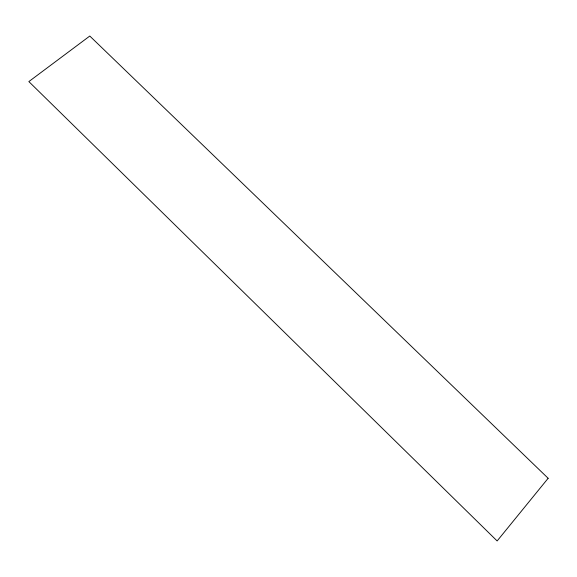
<?xml version="1.0" encoding="UTF-8"?>
<svg xmlns="http://www.w3.org/2000/svg" width="577" height="577" viewBox="0 0 577 577"><rect width="100%" height="100%" fill="white"/><g stroke="black" fill="none" stroke-linecap="round" stroke-linejoin="round"><path stroke-width="0.87" d="M548.15 478.283L497.136 540.959L28.85 81.588L89.788 36.041L548.15 478.283"/></g></svg>
